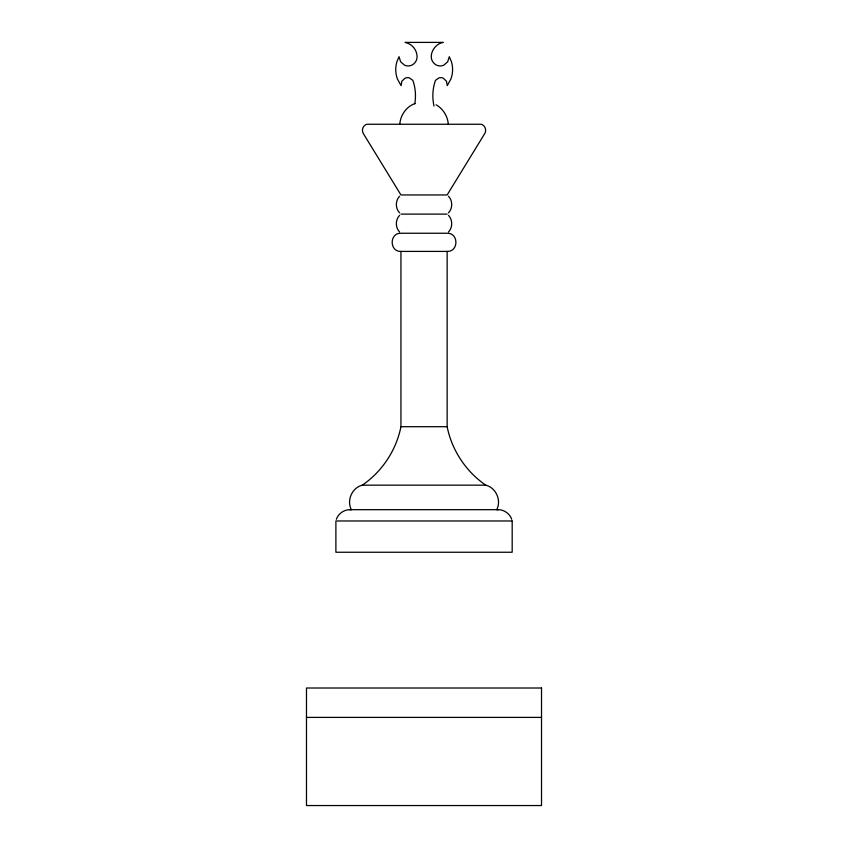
<?xml version="1.0" encoding="UTF-8"?>
<svg xmlns="http://www.w3.org/2000/svg" width="848" height="848" viewBox="0 0 848 848"><rect width="100%" height="100%" fill="white"/><g stroke="black" fill="none" stroke-linecap="round" stroke-linejoin="round"><path stroke-width="1.27" d="M399.79 124.264C400.415 115.127 406.468 106.35 415.308 103.456M400.945 251.411L447.14 251.411C458.8 251.856 458.8 232.808 447.14 233.253L400.945 233.253C389.285 232.808 389.285 251.856 400.945 251.411L400.945 426.703C396.249 450.224 382.109 471.626 362.308 485.162C352.047 487.706 346.397 500.426 351.411 509.743C344.977 509.023 338.458 513.167 336.38 519.294M399.599 196.206C395.285 200.679 395.285 208.385 399.599 212.859M399.599 215.35C395.285 219.833 395.285 227.529 399.599 232.013M448.475 212.859C452.79 208.385 452.79 200.679 448.475 196.206M448.475 232.013C452.79 227.529 452.79 219.833 448.475 215.35M365.827 124.635C362.647 126.214 361.428 130.592 363.357 133.592L400.945 194.955L447.14 194.955L484.727 133.592C486.646 130.592 485.438 126.214 482.247 124.635M511.704 519.294C509.627 513.167 503.108 509.023 496.674 509.743C501.677 500.426 496.038 487.706 485.766 485.162C465.976 471.626 451.836 450.224 447.14 426.703L447.14 251.411M366.696 124.264L481.388 124.264M400.945 214.109L447.14 214.109M400.945 426.703L447.14 426.703M362.308 485.162L485.766 485.162M349.662 509.68L498.412 509.68M306.478 717.397L541.522 717.397M436.105 104.781C443.091 108.809 447.733 116.218 448.295 124.264M414.767 103.816A47.075 47.075 0 0 0 412.881 80.38L409.319 77.878A6.307 6.307 0 0 0 405.047 78.207L401.867 81.217L401.093 85.659L397.426 79.012A26.818 26.818 0 0 1 397.023 61.374L399.048 56.699L400.627 61.798L404.57 65.19A8.681 8.681 0 0 0 412.086 64.999C420.937 60.166 416.771 47.424 409.001 43.831A14.967 14.967 0 0 0 405.1 42.4L443.228 42.4C433.296 43.842 425.94 59.01 436.254 64.999A8.681 8.681 0 0 0 443.758 65.19L447.702 61.798L449.292 56.699L451.316 61.374A26.818 26.818 0 0 1 450.903 79.012L447.235 85.659L446.472 81.217L443.281 78.207A6.307 6.307 0 0 0 439.01 77.878L435.437 80.369A47.075 47.075 0 0 0 434.006 106.032M512.181 520.969L335.893 520.969L335.893 552.249L512.181 552.249L512.181 520.969M541.522 688.014L306.478 688.014L306.478 805.547L541.522 805.547L541.522 688.014"/></g></svg>
